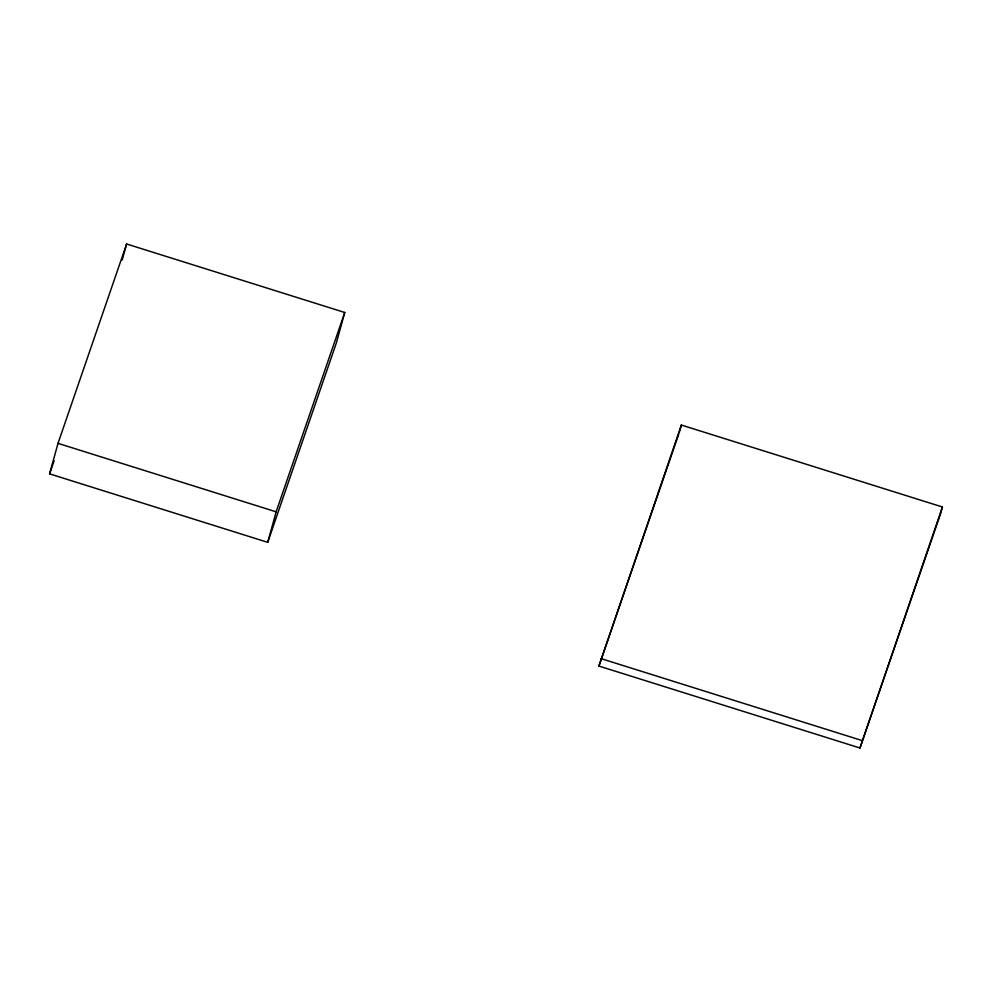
<?xml version="1.0" encoding="UTF-8"?>
<svg xmlns="http://www.w3.org/2000/svg" width="992" height="992" viewBox="0 0 992 992"><rect width="100%" height="100%" fill="white"/><g stroke="black" fill="none" stroke-linecap="round" stroke-linejoin="round"><path stroke-width="1.49" d="M49.6 473.866L58.007 443.35L126.616 243.995L344.745 312.48L336.338 342.996L267.728 542.339L49.6 473.866L54.101 460.772M122.214 259.978L126.616 243.995M267.728 542.339L276.136 511.822L344.745 312.48M598.92 666.054L681.355 425.035L942.4 506.986L940.342 514.451L859.965 748.005L598.92 666.054L678.788 433.963M679.297 432.5L681.355 425.035M859.965 748.005L942.4 506.986M58.007 443.35L276.136 511.822M600.966 658.589L862.023 740.54"/></g></svg>
